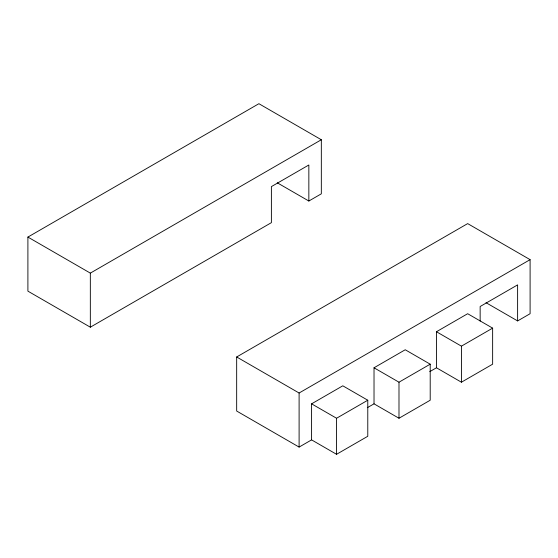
<?xml version="1.0" encoding="UTF-8"?>
<svg xmlns="http://www.w3.org/2000/svg" width="558" height="558" viewBox="0 0 558 558"><rect width="100%" height="100%" fill="white"/><g stroke="black" fill="none" stroke-linecap="round" stroke-linejoin="round"><path stroke-width="0.84" d="M308.846 201.026L308.846 164.987L271.39 186.609L271.39 222.656L90.333 327.19L27.9 291.143L27.9 237.073L258.898 103.704L321.331 139.751L321.331 193.821L308.846 201.026L277.256 182.787M27.9 237.073L90.333 273.12L321.331 139.751M311.587 439.878L311.587 403.832L342.8 385.808L367.778 400.225L367.778 436.272L336.558 454.296L311.587 439.878L299.102 447.084L236.669 411.037L236.669 356.974L467.667 223.605L530.1 259.651L530.1 313.715L517.615 320.927L486.018 302.687M236.669 356.974L299.102 393.013L530.1 259.651M374.02 403.832L374.02 367.785L405.234 349.761L430.204 364.179L430.204 400.225L398.991 418.249L374.02 403.832L367.331 407.696M436.454 367.785L436.454 331.738L467.667 313.715L492.637 328.132L492.637 364.179L461.424 382.202L436.454 367.785L429.765 371.649M311.587 403.832L336.558 418.249L367.778 400.225M374.02 367.785L398.991 382.202L430.204 364.179M436.454 331.738L461.424 346.155L492.637 328.132M517.615 320.927L517.615 284.88L480.152 306.509L480.152 321.101M461.424 346.155L461.424 382.202M398.991 382.202L398.991 418.249M336.558 418.249L336.558 454.296M299.102 393.013L299.102 447.084M90.333 273.12L90.333 327.19"/></g></svg>
